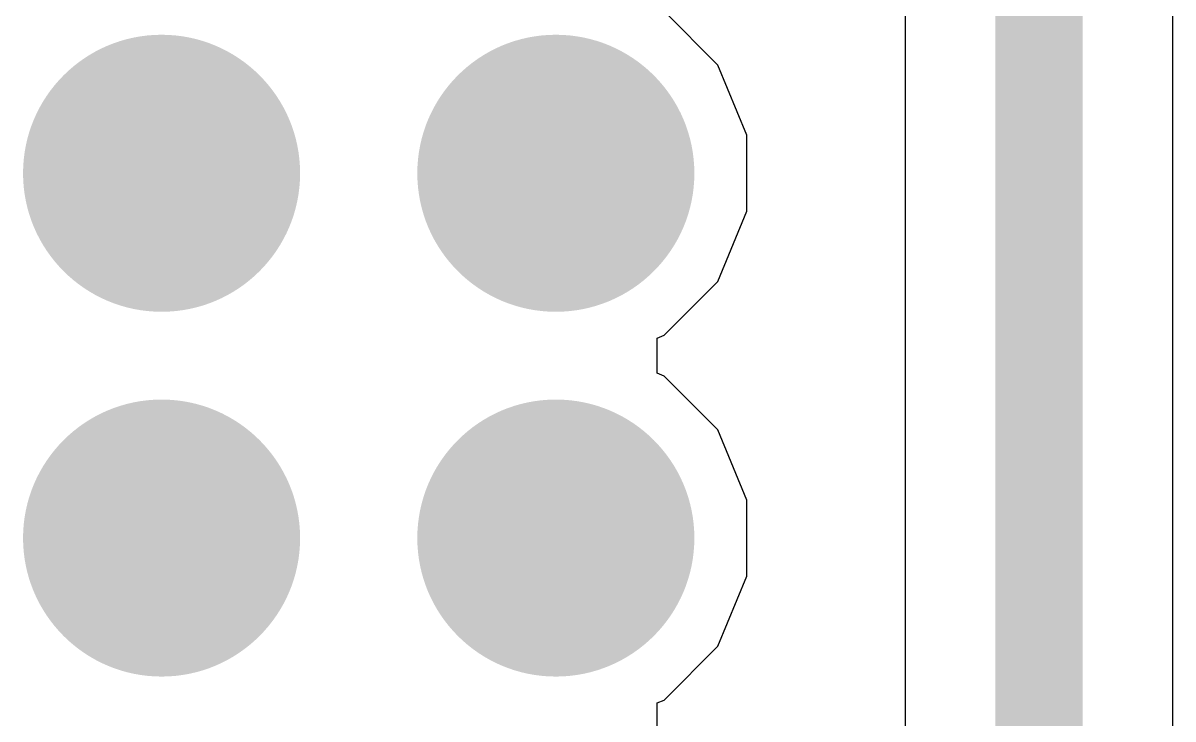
# Model space of a CAD drawing. Header units: inches. Extents: x -4 to 5258, y -4 to 5281.
# Drawn here: x 100.546 to 103.88, y 45.19 to 47.208 of the extents above; entities that cross this region are included whole.
import ezdxf

# ---------------------------------------------------------------- set-up
doc = ezdxf.new("R2010")
doc.units = ezdxf.units.IN
for name, color, linetype in [('Bottom Layer', 5, 'Continuous'), ('Bottom Solder', 6, 'Continuous'), ('Drill Drawing', 1, 'Continuous'), ('Layer 1', 16, 'Continuous'), ('Layer 2', 76, 'Continuous'), ('Top Layer', 1, 'Continuous'), ('Top Solder', 216, 'Continuous'), ('Via Holes', 16, 'Continuous')]:
    doc.layers.add(name, color=color, linetype=linetype)

msp = doc.modelspace()

# ---------------------------------------------------------------- hatches: boundary and pattern name
at = {"layer": 'Bottom Layer'}
h = msp.add_hatch(color=5, dxfattribs=at)
edge = h.paths.add_edge_path()
edge.add_arc((100.948, 46.7722), 0.3, 0, 360)
h = msp.add_hatch(color=5, dxfattribs=at)
edge = h.paths.add_edge_path()
edge.add_arc((102.091, 46.7722), 0.3, 0, 360)
h = msp.add_hatch(color=5, dxfattribs=at)
edge = h.paths.add_edge_path()
edge.add_arc((100.948, 45.7145), 0.3, 0, 360)
h = msp.add_hatch(color=5, dxfattribs=at)
edge = h.paths.add_edge_path()
edge.add_arc((102.091, 45.7145), 0.3, 0, 360)
at = {"layer": 'Bottom Solder'}
h = msp.add_hatch(color=6, dxfattribs=at)
edge = h.paths.add_edge_path()
edge.add_arc((100.948, 46.7722), 0.4016, 0, 360)
h = msp.add_hatch(color=6, dxfattribs=at)
edge = h.paths.add_edge_path()
edge.add_arc((102.091, 46.7722), 0.4016, 0, 360)
h = msp.add_hatch(color=6, dxfattribs=at)
edge = h.paths.add_edge_path()
edge.add_arc((100.948, 45.7145), 0.4016, 0, 360)
h = msp.add_hatch(color=6, dxfattribs=at)
edge = h.paths.add_edge_path()
edge.add_arc((102.091, 45.7145), 0.4016, 0, 360)
at = {"layer": 'Layer 1'}
h = msp.add_hatch(color=16, dxfattribs=at)
edge = h.paths.add_edge_path()
edge.add_arc((100.948, 46.7722), 0.3, 0, 360)
h = msp.add_hatch(color=16, dxfattribs=at)
edge = h.paths.add_edge_path()
edge.add_arc((102.091, 46.7722), 0.3, 0, 360)
h = msp.add_hatch(color=16, dxfattribs=at)
edge = h.paths.add_edge_path()
edge.add_arc((100.948, 45.7145), 0.3, 0, 360)
h = msp.add_hatch(color=16, dxfattribs=at)
edge = h.paths.add_edge_path()
edge.add_arc((102.091, 45.7145), 0.3, 0, 360)
at = {"layer": 'Layer 2'}
h = msp.add_hatch(color=76, dxfattribs=at)
edge = h.paths.add_edge_path()
edge.add_arc((100.948, 46.7722), 0.3, 0, 360)
h = msp.add_hatch(color=76, dxfattribs=at)
edge = h.paths.add_edge_path()
edge.add_arc((102.091, 46.7722), 0.3, 0, 360)
h = msp.add_hatch(color=76, dxfattribs=at)
edge = h.paths.add_edge_path()
edge.add_arc((100.948, 45.7145), 0.3, 0, 360)
h = msp.add_hatch(color=76, dxfattribs=at)
edge = h.paths.add_edge_path()
edge.add_arc((102.091, 45.7145), 0.3, 0, 360)
at = {"layer": 'Top Layer'}
h = msp.add_hatch(color=1, dxfattribs=at)
edge = h.paths.add_edge_path()
edge.add_arc((100.948, 46.7722), 0.3, 0, 360)
h = msp.add_hatch(color=1, dxfattribs=at)
edge = h.paths.add_edge_path()
edge.add_arc((102.091, 46.7722), 0.3, 0, 360)
h = msp.add_hatch(color=1, dxfattribs=at)
edge = h.paths.add_edge_path()
edge.add_arc((100.948, 45.7145), 0.3, 0, 360)
h = msp.add_hatch(color=1, dxfattribs=at)
edge = h.paths.add_edge_path()
edge.add_arc((102.091, 45.7145), 0.3, 0, 360)
at = {"layer": 'Top Solder'}
h = msp.add_hatch(color=216, dxfattribs=at)
edge = h.paths.add_edge_path()
edge.add_arc((100.948, 46.7722), 0.4016, 0, 360)
h = msp.add_hatch(color=216, dxfattribs=at)
edge = h.paths.add_edge_path()
edge.add_arc((102.091, 46.7722), 0.4016, 0, 360)
h = msp.add_hatch(color=216, dxfattribs=at)
edge = h.paths.add_edge_path()
edge.add_arc((100.948, 45.7145), 0.4016, 0, 360)
h = msp.add_hatch(color=216, dxfattribs=at)
edge = h.paths.add_edge_path()
edge.add_arc((102.091, 45.7145), 0.4016, 0, 360)
at = {"layer": 'Via Holes'}
h = msp.add_hatch(color=7, dxfattribs=at)
edge = h.paths.add_edge_path()
edge.add_arc((100.948, 46.7722), 0.15, 0, 360)
h = msp.add_hatch(color=7, dxfattribs=at)
edge = h.paths.add_edge_path()
edge.add_arc((102.091, 46.7722), 0.15, 0, 360)
h = msp.add_hatch(color=7, dxfattribs=at)
edge = h.paths.add_edge_path()
edge.add_arc((100.948, 45.7145), 0.15, 0, 360)
h = msp.add_hatch(color=7, dxfattribs=at)
edge = h.paths.add_edge_path()
edge.add_arc((102.091, 45.7145), 0.15, 0, 360)

# ---------------------------------------------------------------- linework, layer by layer
at = {"layer": 'Drill Drawing'}
for points in [[(100.821, 46.8992, 0.0508, 0.0508, 0), (100.821, 47.0262, 0.0508, 0.0508, 0)], [(100.821, 47.0262, 0.0508, 0.0508, 0), (101.075, 47.0262, 0.0508, 0.0508, 0)], [(101.075, 46.8992, 0.0508, 0.0508, 0), (101.075, 47.0262, 0.0508, 0.0508, 0)], [(101.964, 46.8992, 0.0508, 0.0508, 0), (101.964, 47.0262, 0.0508, 0.0508, 0)], [(101.964, 47.0262, 0.0508, 0.0508, 0), (102.218, 47.0262, 0.0508, 0.0508, 0)], [(102.218, 46.8992, 0.0508, 0.0508, 0), (102.218, 47.0262, 0.0508, 0.0508, 0)], [(100.8718, 46.8484, 0.0508, 0.0508, 0), (100.8718, 46.9246, 0.0508, 0.0508, 0)], [(100.8718, 46.9246, 0.0508, 0.0508, 0), (101.0242, 46.9246, 0.0508, 0.0508, 0)], [(101.0242, 46.8484, 0.0508, 0.0508, 0), (101.0242, 46.9246, 0.0508, 0.0508, 0)], [(102.0148, 46.8484, 0.0508, 0.0508, 0), (102.0148, 46.9246, 0.0508, 0.0508, 0)], [(102.0148, 46.9246, 0.0508, 0.0508, 0), (102.1672, 46.9246, 0.0508, 0.0508, 0)], [(102.1672, 46.8484, 0.0508, 0.0508, 0), (102.1672, 46.9246, 0.0508, 0.0508, 0)], [(100.694, 46.6452, 0.0508, 0.0508, 0), (100.694, 46.8992, 0.0508, 0.0508, 0)], [(100.694, 46.8992, 0.0508, 0.0508, 0), (100.821, 46.8992, 0.0508, 0.0508, 0)], [(101.075, 46.8992, 0.0508, 0.0508, 0), (101.202, 46.8992, 0.0508, 0.0508, 0)], [(101.202, 46.6452, 0.0508, 0.0508, 0), (101.202, 46.8992, 0.0508, 0.0508, 0)], [(101.837, 46.6452, 0.0508, 0.0508, 0), (101.837, 46.8992, 0.0508, 0.0508, 0)], [(101.837, 46.8992, 0.0508, 0.0508, 0), (101.964, 46.8992, 0.0508, 0.0508, 0)], [(102.218, 46.8992, 0.0508, 0.0508, 0), (102.345, 46.8992, 0.0508, 0.0508, 0)], [(102.345, 46.6452, 0.0508, 0.0508, 0), (102.345, 46.8992, 0.0508, 0.0508, 0)], [(100.7956, 46.696, 0.0508, 0.0508, 0), (100.7956, 46.8484, 0.0508, 0.0508, 0)], [(100.7956, 46.8484, 0.0508, 0.0508, 0), (100.8718, 46.8484, 0.0508, 0.0508, 0)], [(101.0242, 46.8484, 0.0508, 0.0508, 0), (101.1004, 46.8484, 0.0508, 0.0508, 0)], [(101.1004, 46.696, 0.0508, 0.0508, 0), (101.1004, 46.8484, 0.0508, 0.0508, 0)], [(101.9386, 46.696, 0.0508, 0.0508, 0), (101.9386, 46.8484, 0.0508, 0.0508, 0)], [(101.9386, 46.8484, 0.0508, 0.0508, 0), (102.0148, 46.8484, 0.0508, 0.0508, 0)], [(102.1672, 46.8484, 0.0508, 0.0508, 0), (102.2434, 46.8484, 0.0508, 0.0508, 0)], [(102.2434, 46.696, 0.0508, 0.0508, 0), (102.2434, 46.8484, 0.0508, 0.0508, 0)], [(100.7956, 46.696, 0.0508, 0.0508, 0), (100.8718, 46.696, 0.0508, 0.0508, 0)], [(100.8718, 46.6198, 0.0508, 0.0508, 0), (100.8718, 46.696, 0.0508, 0.0508, 0)], [(101.0242, 46.696, 0.0508, 0.0508, 0), (101.1004, 46.696, 0.0508, 0.0508, 0)], [(101.0242, 46.6198, 0.0508, 0.0508, 0), (101.0242, 46.696, 0.0508, 0.0508, 0)], [(101.9386, 46.696, 0.0508, 0.0508, 0), (102.0148, 46.696, 0.0508, 0.0508, 0)], [(102.0148, 46.6198, 0.0508, 0.0508, 0), (102.0148, 46.696, 0.0508, 0.0508, 0)], [(102.1672, 46.696, 0.0508, 0.0508, 0), (102.2434, 46.696, 0.0508, 0.0508, 0)], [(102.1672, 46.6198, 0.0508, 0.0508, 0), (102.1672, 46.696, 0.0508, 0.0508, 0)], [(100.694, 46.6452, 0.0508, 0.0508, 0), (100.821, 46.6452, 0.0508, 0.0508, 0)], [(100.821, 46.5182, 0.0508, 0.0508, 0), (100.821, 46.6452, 0.0508, 0.0508, 0)], [(100.8718, 46.6198, 0.0508, 0.0508, 0), (101.0242, 46.6198, 0.0508, 0.0508, 0)], [(101.075, 46.6452, 0.0508, 0.0508, 0), (101.202, 46.6452, 0.0508, 0.0508, 0)], [(101.075, 46.5182, 0.0508, 0.0508, 0), (101.075, 46.6452, 0.0508, 0.0508, 0)], [(101.837, 46.6452, 0.0508, 0.0508, 0), (101.964, 46.6452, 0.0508, 0.0508, 0)], [(101.964, 46.5182, 0.0508, 0.0508, 0), (101.964, 46.6452, 0.0508, 0.0508, 0)], [(102.0148, 46.6198, 0.0508, 0.0508, 0), (102.1672, 46.6198, 0.0508, 0.0508, 0)], [(102.218, 46.6452, 0.0508, 0.0508, 0), (102.345, 46.6452, 0.0508, 0.0508, 0)], [(102.218, 46.5182, 0.0508, 0.0508, 0), (102.218, 46.6452, 0.0508, 0.0508, 0)], [(100.821, 46.5182, 0.0508, 0.0508, 0), (101.075, 46.5182, 0.0508, 0.0508, 0)], [(101.964, 46.5182, 0.0508, 0.0508, 0), (102.218, 46.5182, 0.0508, 0.0508, 0)], [(100.821, 45.8415, 0.0508, 0.0508, 0), (100.821, 45.9685, 0.0508, 0.0508, 0)], [(100.821, 45.9685, 0.0508, 0.0508, 0), (101.075, 45.9685, 0.0508, 0.0508, 0)], [(101.075, 45.8415, 0.0508, 0.0508, 0), (101.075, 45.9685, 0.0508, 0.0508, 0)], [(101.964, 45.8415, 0.0508, 0.0508, 0), (101.964, 45.9685, 0.0508, 0.0508, 0)], [(101.964, 45.9685, 0.0508, 0.0508, 0), (102.218, 45.9685, 0.0508, 0.0508, 0)], [(102.218, 45.8415, 0.0508, 0.0508, 0), (102.218, 45.9685, 0.0508, 0.0508, 0)], [(100.8718, 45.7907, 0.0508, 0.0508, 0), (100.8718, 45.8669, 0.0508, 0.0508, 0)], [(100.8718, 45.8669, 0.0508, 0.0508, 0), (101.0242, 45.8669, 0.0508, 0.0508, 0)], [(101.0242, 45.7907, 0.0508, 0.0508, 0), (101.0242, 45.8669, 0.0508, 0.0508, 0)], [(102.0148, 45.7907, 0.0508, 0.0508, 0), (102.0148, 45.8669, 0.0508, 0.0508, 0)], [(102.0148, 45.8669, 0.0508, 0.0508, 0), (102.1672, 45.8669, 0.0508, 0.0508, 0)], [(102.1672, 45.7907, 0.0508, 0.0508, 0), (102.1672, 45.8669, 0.0508, 0.0508, 0)], [(100.694, 45.5875, 0.0508, 0.0508, 0), (100.694, 45.8415, 0.0508, 0.0508, 0)], [(100.694, 45.8415, 0.0508, 0.0508, 0), (100.821, 45.8415, 0.0508, 0.0508, 0)], [(101.075, 45.8415, 0.0508, 0.0508, 0), (101.202, 45.8415, 0.0508, 0.0508, 0)], [(101.202, 45.5875, 0.0508, 0.0508, 0), (101.202, 45.8415, 0.0508, 0.0508, 0)], [(101.837, 45.5875, 0.0508, 0.0508, 0), (101.837, 45.8415, 0.0508, 0.0508, 0)], [(101.837, 45.8415, 0.0508, 0.0508, 0), (101.964, 45.8415, 0.0508, 0.0508, 0)], [(102.218, 45.8415, 0.0508, 0.0508, 0), (102.345, 45.8415, 0.0508, 0.0508, 0)], [(102.345, 45.5875, 0.0508, 0.0508, 0), (102.345, 45.8415, 0.0508, 0.0508, 0)], [(100.7956, 45.6383, 0.0508, 0.0508, 0), (100.7956, 45.7907, 0.0508, 0.0508, 0)], [(100.7956, 45.7907, 0.0508, 0.0508, 0), (100.8718, 45.7907, 0.0508, 0.0508, 0)], [(101.0242, 45.7907, 0.0508, 0.0508, 0), (101.1004, 45.7907, 0.0508, 0.0508, 0)], [(101.1004, 45.6383, 0.0508, 0.0508, 0), (101.1004, 45.7907, 0.0508, 0.0508, 0)], [(101.9386, 45.6383, 0.0508, 0.0508, 0), (101.9386, 45.7907, 0.0508, 0.0508, 0)], [(101.9386, 45.7907, 0.0508, 0.0508, 0), (102.0148, 45.7907, 0.0508, 0.0508, 0)], [(102.1672, 45.7907, 0.0508, 0.0508, 0), (102.2434, 45.7907, 0.0508, 0.0508, 0)], [(102.2434, 45.6383, 0.0508, 0.0508, 0), (102.2434, 45.7907, 0.0508, 0.0508, 0)], [(100.7956, 45.6383, 0.0508, 0.0508, 0), (100.8718, 45.6383, 0.0508, 0.0508, 0)], [(100.8718, 45.5621, 0.0508, 0.0508, 0), (100.8718, 45.6383, 0.0508, 0.0508, 0)], [(101.0242, 45.6383, 0.0508, 0.0508, 0), (101.1004, 45.6383, 0.0508, 0.0508, 0)], [(101.0242, 45.5621, 0.0508, 0.0508, 0), (101.0242, 45.6383, 0.0508, 0.0508, 0)], [(101.9386, 45.6383, 0.0508, 0.0508, 0), (102.0148, 45.6383, 0.0508, 0.0508, 0)], [(102.0148, 45.5621, 0.0508, 0.0508, 0), (102.0148, 45.6383, 0.0508, 0.0508, 0)], [(102.1672, 45.6383, 0.0508, 0.0508, 0), (102.2434, 45.6383, 0.0508, 0.0508, 0)], [(102.1672, 45.5621, 0.0508, 0.0508, 0), (102.1672, 45.6383, 0.0508, 0.0508, 0)], [(100.694, 45.5875, 0.0508, 0.0508, 0), (100.821, 45.5875, 0.0508, 0.0508, 0)], [(100.821, 45.4605, 0.0508, 0.0508, 0), (100.821, 45.5875, 0.0508, 0.0508, 0)], [(101.075, 45.5875, 0.0508, 0.0508, 0), (101.202, 45.5875, 0.0508, 0.0508, 0)], [(101.075, 45.4605, 0.0508, 0.0508, 0), (101.075, 45.5875, 0.0508, 0.0508, 0)], [(101.837, 45.5875, 0.0508, 0.0508, 0), (101.964, 45.5875, 0.0508, 0.0508, 0)], [(101.964, 45.4605, 0.0508, 0.0508, 0), (101.964, 45.5875, 0.0508, 0.0508, 0)], [(102.218, 45.5875, 0.0508, 0.0508, 0), (102.345, 45.5875, 0.0508, 0.0508, 0)], [(102.218, 45.4605, 0.0508, 0.0508, 0), (102.218, 45.5875, 0.0508, 0.0508, 0)], [(100.8718, 45.5621, 0.0508, 0.0508, 0), (101.0242, 45.5621, 0.0508, 0.0508, 0)], [(102.0148, 45.5621, 0.0508, 0.0508, 0), (102.1672, 45.5621, 0.0508, 0.0508, 0)], [(100.821, 45.4605, 0.0508, 0.0508, 0), (101.075, 45.4605, 0.0508, 0.0508, 0)], [(101.964, 45.4605, 0.0508, 0.0508, 0), (102.218, 45.4605, 0.0508, 0.0508, 0)]]:
    msp.add_lwpolyline(points, format="xyseb", dxfattribs=at)
for points in [[(100.8083, 47.0262, 0.0254, 0.0254, 1), (100.8337, 47.0262, 0.0254, 0.0254, 1)], [(100.8083, 47.0262, 0.0254, 0.0254, 1), (100.8337, 47.0262, 0.0254, 0.0254, 1)], [(101.0623, 47.0262, 0.0254, 0.0254, 1), (101.0877, 47.0262, 0.0254, 0.0254, 1)], [(101.0623, 47.0262, 0.0254, 0.0254, 1), (101.0877, 47.0262, 0.0254, 0.0254, 1)], [(101.9513, 47.0262, 0.0254, 0.0254, 1), (101.9767, 47.0262, 0.0254, 0.0254, 1)], [(101.9513, 47.0262, 0.0254, 0.0254, 1), (101.9767, 47.0262, 0.0254, 0.0254, 1)], [(102.2053, 47.0262, 0.0254, 0.0254, 1), (102.2307, 47.0262, 0.0254, 0.0254, 1)], [(102.2053, 47.0262, 0.0254, 0.0254, 1), (102.2307, 47.0262, 0.0254, 0.0254, 1)], [(100.8591, 46.9246, 0.0254, 0.0254, 1), (100.8845, 46.9246, 0.0254, 0.0254, 1)], [(100.8591, 46.9246, 0.0254, 0.0254, 1), (100.8845, 46.9246, 0.0254, 0.0254, 1)], [(101.0115, 46.9246, 0.0254, 0.0254, 1), (101.0369, 46.9246, 0.0254, 0.0254, 1)], [(101.0115, 46.9246, 0.0254, 0.0254, 1), (101.0369, 46.9246, 0.0254, 0.0254, 1)], [(102.0021, 46.9246, 0.0254, 0.0254, 1), (102.0275, 46.9246, 0.0254, 0.0254, 1)], [(102.0021, 46.9246, 0.0254, 0.0254, 1), (102.0275, 46.9246, 0.0254, 0.0254, 1)], [(102.1545, 46.9246, 0.0254, 0.0254, 1), (102.1799, 46.9246, 0.0254, 0.0254, 1)], [(102.1545, 46.9246, 0.0254, 0.0254, 1), (102.1799, 46.9246, 0.0254, 0.0254, 1)], [(100.6813, 46.8992, 0.0254, 0.0254, 1), (100.7067, 46.8992, 0.0254, 0.0254, 1)], [(100.6813, 46.8992, 0.0254, 0.0254, 1), (100.7067, 46.8992, 0.0254, 0.0254, 1)], [(100.8083, 46.8992, 0.0254, 0.0254, 1), (100.8337, 46.8992, 0.0254, 0.0254, 1)], [(100.8083, 46.8992, 0.0254, 0.0254, 1), (100.8337, 46.8992, 0.0254, 0.0254, 1)], [(101.0623, 46.8992, 0.0254, 0.0254, 1), (101.0877, 46.8992, 0.0254, 0.0254, 1)], [(101.0623, 46.8992, 0.0254, 0.0254, 1), (101.0877, 46.8992, 0.0254, 0.0254, 1)], [(101.1893, 46.8992, 0.0254, 0.0254, 1), (101.2147, 46.8992, 0.0254, 0.0254, 1)], [(101.1893, 46.8992, 0.0254, 0.0254, 1), (101.2147, 46.8992, 0.0254, 0.0254, 1)], [(101.8243, 46.8992, 0.0254, 0.0254, 1), (101.8497, 46.8992, 0.0254, 0.0254, 1)], [(101.8243, 46.8992, 0.0254, 0.0254, 1), (101.8497, 46.8992, 0.0254, 0.0254, 1)], [(101.9513, 46.8992, 0.0254, 0.0254, 1), (101.9767, 46.8992, 0.0254, 0.0254, 1)], [(101.9513, 46.8992, 0.0254, 0.0254, 1), (101.9767, 46.8992, 0.0254, 0.0254, 1)], [(102.2053, 46.8992, 0.0254, 0.0254, 1), (102.2307, 46.8992, 0.0254, 0.0254, 1)], [(102.2053, 46.8992, 0.0254, 0.0254, 1), (102.2307, 46.8992, 0.0254, 0.0254, 1)], [(102.3323, 46.8992, 0.0254, 0.0254, 1), (102.3577, 46.8992, 0.0254, 0.0254, 1)], [(102.3323, 46.8992, 0.0254, 0.0254, 1), (102.3577, 46.8992, 0.0254, 0.0254, 1)], [(100.7829, 46.8484, 0.0254, 0.0254, 1), (100.8083, 46.8484, 0.0254, 0.0254, 1)], [(100.7829, 46.8484, 0.0254, 0.0254, 1), (100.8083, 46.8484, 0.0254, 0.0254, 1)], [(100.8591, 46.8484, 0.0254, 0.0254, 1), (100.8845, 46.8484, 0.0254, 0.0254, 1)], [(100.8591, 46.8484, 0.0254, 0.0254, 1), (100.8845, 46.8484, 0.0254, 0.0254, 1)], [(101.0115, 46.8484, 0.0254, 0.0254, 1), (101.0369, 46.8484, 0.0254, 0.0254, 1)], [(101.0115, 46.8484, 0.0254, 0.0254, 1), (101.0369, 46.8484, 0.0254, 0.0254, 1)], [(101.0877, 46.8484, 0.0254, 0.0254, 1), (101.1131, 46.8484, 0.0254, 0.0254, 1)], [(101.0877, 46.8484, 0.0254, 0.0254, 1), (101.1131, 46.8484, 0.0254, 0.0254, 1)], [(101.9259, 46.8484, 0.0254, 0.0254, 1), (101.9513, 46.8484, 0.0254, 0.0254, 1)], [(101.9259, 46.8484, 0.0254, 0.0254, 1), (101.9513, 46.8484, 0.0254, 0.0254, 1)], [(102.0021, 46.8484, 0.0254, 0.0254, 1), (102.0275, 46.8484, 0.0254, 0.0254, 1)], [(102.0021, 46.8484, 0.0254, 0.0254, 1), (102.0275, 46.8484, 0.0254, 0.0254, 1)], [(102.1545, 46.8484, 0.0254, 0.0254, 1), (102.1799, 46.8484, 0.0254, 0.0254, 1)], [(102.1545, 46.8484, 0.0254, 0.0254, 1), (102.1799, 46.8484, 0.0254, 0.0254, 1)], [(102.2307, 46.8484, 0.0254, 0.0254, 1), (102.2561, 46.8484, 0.0254, 0.0254, 1)], [(102.2307, 46.8484, 0.0254, 0.0254, 1), (102.2561, 46.8484, 0.0254, 0.0254, 1)], [(100.7829, 46.696, 0.0254, 0.0254, 1), (100.8083, 46.696, 0.0254, 0.0254, 1)], [(100.7829, 46.696, 0.0254, 0.0254, 1), (100.8083, 46.696, 0.0254, 0.0254, 1)], [(100.8591, 46.696, 0.0254, 0.0254, 1), (100.8845, 46.696, 0.0254, 0.0254, 1)], [(100.8591, 46.696, 0.0254, 0.0254, 1), (100.8845, 46.696, 0.0254, 0.0254, 1)], [(101.0115, 46.696, 0.0254, 0.0254, 1), (101.0369, 46.696, 0.0254, 0.0254, 1)], [(101.0115, 46.696, 0.0254, 0.0254, 1), (101.0369, 46.696, 0.0254, 0.0254, 1)], [(101.0877, 46.696, 0.0254, 0.0254, 1), (101.1131, 46.696, 0.0254, 0.0254, 1)], [(101.0877, 46.696, 0.0254, 0.0254, 1), (101.1131, 46.696, 0.0254, 0.0254, 1)], [(101.9259, 46.696, 0.0254, 0.0254, 1), (101.9513, 46.696, 0.0254, 0.0254, 1)], [(101.9259, 46.696, 0.0254, 0.0254, 1), (101.9513, 46.696, 0.0254, 0.0254, 1)], [(102.0021, 46.696, 0.0254, 0.0254, 1), (102.0275, 46.696, 0.0254, 0.0254, 1)], [(102.0021, 46.696, 0.0254, 0.0254, 1), (102.0275, 46.696, 0.0254, 0.0254, 1)], [(102.1545, 46.696, 0.0254, 0.0254, 1), (102.1799, 46.696, 0.0254, 0.0254, 1)], [(102.1545, 46.696, 0.0254, 0.0254, 1), (102.1799, 46.696, 0.0254, 0.0254, 1)], [(102.2307, 46.696, 0.0254, 0.0254, 1), (102.2561, 46.696, 0.0254, 0.0254, 1)], [(102.2307, 46.696, 0.0254, 0.0254, 1), (102.2561, 46.696, 0.0254, 0.0254, 1)], [(100.6813, 46.6452, 0.0254, 0.0254, 1), (100.7067, 46.6452, 0.0254, 0.0254, 1)], [(100.6813, 46.6452, 0.0254, 0.0254, 1), (100.7067, 46.6452, 0.0254, 0.0254, 1)], [(100.8083, 46.6452, 0.0254, 0.0254, 1), (100.8337, 46.6452, 0.0254, 0.0254, 1)], [(100.8083, 46.6452, 0.0254, 0.0254, 1), (100.8337, 46.6452, 0.0254, 0.0254, 1)], [(100.8591, 46.6198, 0.0254, 0.0254, 1), (100.8845, 46.6198, 0.0254, 0.0254, 1)], [(100.8591, 46.6198, 0.0254, 0.0254, 1), (100.8845, 46.6198, 0.0254, 0.0254, 1)], [(101.0115, 46.6198, 0.0254, 0.0254, 1), (101.0369, 46.6198, 0.0254, 0.0254, 1)], [(101.0115, 46.6198, 0.0254, 0.0254, 1), (101.0369, 46.6198, 0.0254, 0.0254, 1)], [(101.0623, 46.6452, 0.0254, 0.0254, 1), (101.0877, 46.6452, 0.0254, 0.0254, 1)], [(101.0623, 46.6452, 0.0254, 0.0254, 1), (101.0877, 46.6452, 0.0254, 0.0254, 1)], [(101.1893, 46.6452, 0.0254, 0.0254, 1), (101.2147, 46.6452, 0.0254, 0.0254, 1)], [(101.1893, 46.6452, 0.0254, 0.0254, 1), (101.2147, 46.6452, 0.0254, 0.0254, 1)], [(101.8243, 46.6452, 0.0254, 0.0254, 1), (101.8497, 46.6452, 0.0254, 0.0254, 1)], [(101.8243, 46.6452, 0.0254, 0.0254, 1), (101.8497, 46.6452, 0.0254, 0.0254, 1)], [(101.9513, 46.6452, 0.0254, 0.0254, 1), (101.9767, 46.6452, 0.0254, 0.0254, 1)], [(101.9513, 46.6452, 0.0254, 0.0254, 1), (101.9767, 46.6452, 0.0254, 0.0254, 1)], [(102.0021, 46.6198, 0.0254, 0.0254, 1), (102.0275, 46.6198, 0.0254, 0.0254, 1)], [(102.0021, 46.6198, 0.0254, 0.0254, 1), (102.0275, 46.6198, 0.0254, 0.0254, 1)], [(102.1545, 46.6198, 0.0254, 0.0254, 1), (102.1799, 46.6198, 0.0254, 0.0254, 1)], [(102.1545, 46.6198, 0.0254, 0.0254, 1), (102.1799, 46.6198, 0.0254, 0.0254, 1)], [(102.2053, 46.6452, 0.0254, 0.0254, 1), (102.2307, 46.6452, 0.0254, 0.0254, 1)], [(102.2053, 46.6452, 0.0254, 0.0254, 1), (102.2307, 46.6452, 0.0254, 0.0254, 1)], [(102.3323, 46.6452, 0.0254, 0.0254, 1), (102.3577, 46.6452, 0.0254, 0.0254, 1)], [(102.3323, 46.6452, 0.0254, 0.0254, 1), (102.3577, 46.6452, 0.0254, 0.0254, 1)], [(100.8083, 46.5182, 0.0254, 0.0254, 1), (100.8337, 46.5182, 0.0254, 0.0254, 1)], [(100.8083, 46.5182, 0.0254, 0.0254, 1), (100.8337, 46.5182, 0.0254, 0.0254, 1)], [(101.0623, 46.5182, 0.0254, 0.0254, 1), (101.0877, 46.5182, 0.0254, 0.0254, 1)], [(101.0623, 46.5182, 0.0254, 0.0254, 1), (101.0877, 46.5182, 0.0254, 0.0254, 1)], [(101.9513, 46.5182, 0.0254, 0.0254, 1), (101.9767, 46.5182, 0.0254, 0.0254, 1)], [(101.9513, 46.5182, 0.0254, 0.0254, 1), (101.9767, 46.5182, 0.0254, 0.0254, 1)], [(102.2053, 46.5182, 0.0254, 0.0254, 1), (102.2307, 46.5182, 0.0254, 0.0254, 1)], [(102.2053, 46.5182, 0.0254, 0.0254, 1), (102.2307, 46.5182, 0.0254, 0.0254, 1)], [(100.8083, 45.9685, 0.0254, 0.0254, 1), (100.8337, 45.9685, 0.0254, 0.0254, 1)], [(100.8083, 45.9685, 0.0254, 0.0254, 1), (100.8337, 45.9685, 0.0254, 0.0254, 1)], [(101.0623, 45.9685, 0.0254, 0.0254, 1), (101.0877, 45.9685, 0.0254, 0.0254, 1)], [(101.0623, 45.9685, 0.0254, 0.0254, 1), (101.0877, 45.9685, 0.0254, 0.0254, 1)], [(101.9513, 45.9685, 0.0254, 0.0254, 1), (101.9767, 45.9685, 0.0254, 0.0254, 1)], [(101.9513, 45.9685, 0.0254, 0.0254, 1), (101.9767, 45.9685, 0.0254, 0.0254, 1)], [(102.2053, 45.9685, 0.0254, 0.0254, 1), (102.2307, 45.9685, 0.0254, 0.0254, 1)], [(102.2053, 45.9685, 0.0254, 0.0254, 1), (102.2307, 45.9685, 0.0254, 0.0254, 1)], [(100.8591, 45.8669, 0.0254, 0.0254, 1), (100.8845, 45.8669, 0.0254, 0.0254, 1)], [(100.8591, 45.8669, 0.0254, 0.0254, 1), (100.8845, 45.8669, 0.0254, 0.0254, 1)], [(101.0115, 45.8669, 0.0254, 0.0254, 1), (101.0369, 45.8669, 0.0254, 0.0254, 1)], [(101.0115, 45.8669, 0.0254, 0.0254, 1), (101.0369, 45.8669, 0.0254, 0.0254, 1)], [(102.0021, 45.8669, 0.0254, 0.0254, 1), (102.0275, 45.8669, 0.0254, 0.0254, 1)], [(102.0021, 45.8669, 0.0254, 0.0254, 1), (102.0275, 45.8669, 0.0254, 0.0254, 1)], [(102.1545, 45.8669, 0.0254, 0.0254, 1), (102.1799, 45.8669, 0.0254, 0.0254, 1)], [(102.1545, 45.8669, 0.0254, 0.0254, 1), (102.1799, 45.8669, 0.0254, 0.0254, 1)], [(100.6813, 45.8415, 0.0254, 0.0254, 1), (100.7067, 45.8415, 0.0254, 0.0254, 1)], [(100.6813, 45.8415, 0.0254, 0.0254, 1), (100.7067, 45.8415, 0.0254, 0.0254, 1)], [(100.8083, 45.8415, 0.0254, 0.0254, 1), (100.8337, 45.8415, 0.0254, 0.0254, 1)], [(100.8083, 45.8415, 0.0254, 0.0254, 1), (100.8337, 45.8415, 0.0254, 0.0254, 1)], [(101.0623, 45.8415, 0.0254, 0.0254, 1), (101.0877, 45.8415, 0.0254, 0.0254, 1)], [(101.0623, 45.8415, 0.0254, 0.0254, 1), (101.0877, 45.8415, 0.0254, 0.0254, 1)], [(101.1893, 45.8415, 0.0254, 0.0254, 1), (101.2147, 45.8415, 0.0254, 0.0254, 1)], [(101.1893, 45.8415, 0.0254, 0.0254, 1), (101.2147, 45.8415, 0.0254, 0.0254, 1)], [(101.8243, 45.8415, 0.0254, 0.0254, 1), (101.8497, 45.8415, 0.0254, 0.0254, 1)], [(101.8243, 45.8415, 0.0254, 0.0254, 1), (101.8497, 45.8415, 0.0254, 0.0254, 1)], [(101.9513, 45.8415, 0.0254, 0.0254, 1), (101.9767, 45.8415, 0.0254, 0.0254, 1)], [(101.9513, 45.8415, 0.0254, 0.0254, 1), (101.9767, 45.8415, 0.0254, 0.0254, 1)], [(102.2053, 45.8415, 0.0254, 0.0254, 1), (102.2307, 45.8415, 0.0254, 0.0254, 1)], [(102.2053, 45.8415, 0.0254, 0.0254, 1), (102.2307, 45.8415, 0.0254, 0.0254, 1)], [(102.3323, 45.8415, 0.0254, 0.0254, 1), (102.3577, 45.8415, 0.0254, 0.0254, 1)], [(102.3323, 45.8415, 0.0254, 0.0254, 1), (102.3577, 45.8415, 0.0254, 0.0254, 1)], [(100.7829, 45.7907, 0.0254, 0.0254, 1), (100.8083, 45.7907, 0.0254, 0.0254, 1)], [(100.7829, 45.7907, 0.0254, 0.0254, 1), (100.8083, 45.7907, 0.0254, 0.0254, 1)], [(100.8591, 45.7907, 0.0254, 0.0254, 1), (100.8845, 45.7907, 0.0254, 0.0254, 1)], [(100.8591, 45.7907, 0.0254, 0.0254, 1), (100.8845, 45.7907, 0.0254, 0.0254, 1)], [(101.0115, 45.7907, 0.0254, 0.0254, 1), (101.0369, 45.7907, 0.0254, 0.0254, 1)], [(101.0115, 45.7907, 0.0254, 0.0254, 1), (101.0369, 45.7907, 0.0254, 0.0254, 1)], [(101.0877, 45.7907, 0.0254, 0.0254, 1), (101.1131, 45.7907, 0.0254, 0.0254, 1)], [(101.0877, 45.7907, 0.0254, 0.0254, 1), (101.1131, 45.7907, 0.0254, 0.0254, 1)], [(101.9259, 45.7907, 0.0254, 0.0254, 1), (101.9513, 45.7907, 0.0254, 0.0254, 1)], [(101.9259, 45.7907, 0.0254, 0.0254, 1), (101.9513, 45.7907, 0.0254, 0.0254, 1)], [(102.0021, 45.7907, 0.0254, 0.0254, 1), (102.0275, 45.7907, 0.0254, 0.0254, 1)], [(102.0021, 45.7907, 0.0254, 0.0254, 1), (102.0275, 45.7907, 0.0254, 0.0254, 1)], [(102.1545, 45.7907, 0.0254, 0.0254, 1), (102.1799, 45.7907, 0.0254, 0.0254, 1)], [(102.1545, 45.7907, 0.0254, 0.0254, 1), (102.1799, 45.7907, 0.0254, 0.0254, 1)], [(102.2307, 45.7907, 0.0254, 0.0254, 1), (102.2561, 45.7907, 0.0254, 0.0254, 1)], [(102.2307, 45.7907, 0.0254, 0.0254, 1), (102.2561, 45.7907, 0.0254, 0.0254, 1)], [(100.7829, 45.6383, 0.0254, 0.0254, 1), (100.8083, 45.6383, 0.0254, 0.0254, 1)], [(100.7829, 45.6383, 0.0254, 0.0254, 1), (100.8083, 45.6383, 0.0254, 0.0254, 1)], [(100.8591, 45.6383, 0.0254, 0.0254, 1), (100.8845, 45.6383, 0.0254, 0.0254, 1)], [(100.8591, 45.6383, 0.0254, 0.0254, 1), (100.8845, 45.6383, 0.0254, 0.0254, 1)], [(101.0115, 45.6383, 0.0254, 0.0254, 1), (101.0369, 45.6383, 0.0254, 0.0254, 1)], [(101.0115, 45.6383, 0.0254, 0.0254, 1), (101.0369, 45.6383, 0.0254, 0.0254, 1)], [(101.0877, 45.6383, 0.0254, 0.0254, 1), (101.1131, 45.6383, 0.0254, 0.0254, 1)], [(101.0877, 45.6383, 0.0254, 0.0254, 1), (101.1131, 45.6383, 0.0254, 0.0254, 1)], [(101.9259, 45.6383, 0.0254, 0.0254, 1), (101.9513, 45.6383, 0.0254, 0.0254, 1)], [(101.9259, 45.6383, 0.0254, 0.0254, 1), (101.9513, 45.6383, 0.0254, 0.0254, 1)], [(102.0021, 45.6383, 0.0254, 0.0254, 1), (102.0275, 45.6383, 0.0254, 0.0254, 1)], [(102.0021, 45.6383, 0.0254, 0.0254, 1), (102.0275, 45.6383, 0.0254, 0.0254, 1)], [(102.1545, 45.6383, 0.0254, 0.0254, 1), (102.1799, 45.6383, 0.0254, 0.0254, 1)], [(102.1545, 45.6383, 0.0254, 0.0254, 1), (102.1799, 45.6383, 0.0254, 0.0254, 1)], [(102.2307, 45.6383, 0.0254, 0.0254, 1), (102.2561, 45.6383, 0.0254, 0.0254, 1)], [(102.2307, 45.6383, 0.0254, 0.0254, 1), (102.2561, 45.6383, 0.0254, 0.0254, 1)], [(100.6813, 45.5875, 0.0254, 0.0254, 1), (100.7067, 45.5875, 0.0254, 0.0254, 1)], [(100.6813, 45.5875, 0.0254, 0.0254, 1), (100.7067, 45.5875, 0.0254, 0.0254, 1)], [(100.8083, 45.5875, 0.0254, 0.0254, 1), (100.8337, 45.5875, 0.0254, 0.0254, 1)], [(100.8083, 45.5875, 0.0254, 0.0254, 1), (100.8337, 45.5875, 0.0254, 0.0254, 1)], [(101.0623, 45.5875, 0.0254, 0.0254, 1), (101.0877, 45.5875, 0.0254, 0.0254, 1)], [(101.0623, 45.5875, 0.0254, 0.0254, 1), (101.0877, 45.5875, 0.0254, 0.0254, 1)], [(101.1893, 45.5875, 0.0254, 0.0254, 1), (101.2147, 45.5875, 0.0254, 0.0254, 1)], [(101.1893, 45.5875, 0.0254, 0.0254, 1), (101.2147, 45.5875, 0.0254, 0.0254, 1)], [(101.8243, 45.5875, 0.0254, 0.0254, 1), (101.8497, 45.5875, 0.0254, 0.0254, 1)], [(101.8243, 45.5875, 0.0254, 0.0254, 1), (101.8497, 45.5875, 0.0254, 0.0254, 1)], [(101.9513, 45.5875, 0.0254, 0.0254, 1), (101.9767, 45.5875, 0.0254, 0.0254, 1)], [(101.9513, 45.5875, 0.0254, 0.0254, 1), (101.9767, 45.5875, 0.0254, 0.0254, 1)], [(102.2053, 45.5875, 0.0254, 0.0254, 1), (102.2307, 45.5875, 0.0254, 0.0254, 1)], [(102.2053, 45.5875, 0.0254, 0.0254, 1), (102.2307, 45.5875, 0.0254, 0.0254, 1)], [(102.3323, 45.5875, 0.0254, 0.0254, 1), (102.3577, 45.5875, 0.0254, 0.0254, 1)], [(102.3323, 45.5875, 0.0254, 0.0254, 1), (102.3577, 45.5875, 0.0254, 0.0254, 1)], [(100.8591, 45.5621, 0.0254, 0.0254, 1), (100.8845, 45.5621, 0.0254, 0.0254, 1)], [(100.8591, 45.5621, 0.0254, 0.0254, 1), (100.8845, 45.5621, 0.0254, 0.0254, 1)], [(101.0115, 45.5621, 0.0254, 0.0254, 1), (101.0369, 45.5621, 0.0254, 0.0254, 1)], [(101.0115, 45.5621, 0.0254, 0.0254, 1), (101.0369, 45.5621, 0.0254, 0.0254, 1)], [(102.0021, 45.5621, 0.0254, 0.0254, 1), (102.0275, 45.5621, 0.0254, 0.0254, 1)], [(102.0021, 45.5621, 0.0254, 0.0254, 1), (102.0275, 45.5621, 0.0254, 0.0254, 1)], [(102.1545, 45.5621, 0.0254, 0.0254, 1), (102.1799, 45.5621, 0.0254, 0.0254, 1)], [(102.1545, 45.5621, 0.0254, 0.0254, 1), (102.1799, 45.5621, 0.0254, 0.0254, 1)], [(100.8083, 45.4605, 0.0254, 0.0254, 1), (100.8337, 45.4605, 0.0254, 0.0254, 1)], [(100.8083, 45.4605, 0.0254, 0.0254, 1), (100.8337, 45.4605, 0.0254, 0.0254, 1)], [(101.0623, 45.4605, 0.0254, 0.0254, 1), (101.0877, 45.4605, 0.0254, 0.0254, 1)], [(101.0623, 45.4605, 0.0254, 0.0254, 1), (101.0877, 45.4605, 0.0254, 0.0254, 1)], [(101.9513, 45.4605, 0.0254, 0.0254, 1), (101.9767, 45.4605, 0.0254, 0.0254, 1)], [(101.9513, 45.4605, 0.0254, 0.0254, 1), (101.9767, 45.4605, 0.0254, 0.0254, 1)], [(102.2053, 45.4605, 0.0254, 0.0254, 1), (102.2307, 45.4605, 0.0254, 0.0254, 1)], [(102.2053, 45.4605, 0.0254, 0.0254, 1), (102.2307, 45.4605, 0.0254, 0.0254, 1)]]:
    msp.add_lwpolyline(points, format="xyseb", close=True, dxfattribs=at)
at = {"layer": 'Layer 2'}
for p, q in [((103.1033, 64.0626), (103.1033, 43.9612)), ((103.8802, 43.8003), (103.8802, 64.0626)), ((102.5606, 47.086), (102.4048, 47.2419)), ((102.645, 46.8824), (102.5606, 47.086)), ((102.645, 46.662), (102.645, 46.8824)), ((102.5606, 46.4584), (102.645, 46.662)), ((102.4048, 46.3025), (102.5606, 46.4584)), ((102.3846, 46.2942), (102.4048, 46.3025)), ((102.3846, 46.1926), (102.3846, 46.2942)), ((102.4048, 46.1842), (102.3846, 46.1926)), ((102.5606, 46.0283), (102.4048, 46.1842)), ((102.645, 45.8247), (102.5606, 46.0283)), ((102.645, 45.6043), (102.645, 45.8247)), ((102.5606, 45.4007), (102.645, 45.6043)), ((102.4048, 45.2449), (102.5606, 45.4007)), ((102.3846, 45.2365), (102.4048, 45.2449)), ((102.3846, 45.1349), (102.3846, 45.2365))]:
    msp.add_line(p, q, dxfattribs=at)
msp.add_lwpolyline([(103.4917, 43.8003, 0.254, 0.254, 0), (103.4917, 64.4576, 0.254, 0.254, 0)], format="xyseb", dxfattribs=at)

doc.saveas('drawing.dxf')
